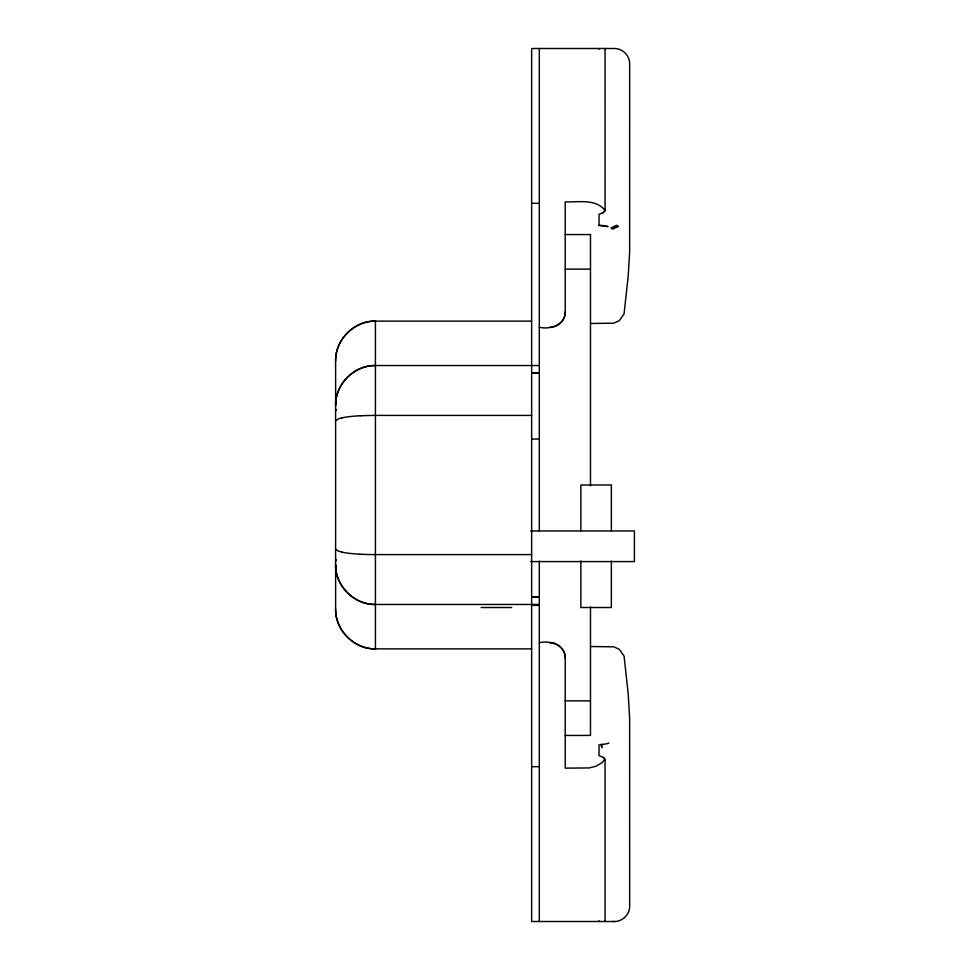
<?xml version="1.0" encoding="UTF-8"?>
<svg xmlns="http://www.w3.org/2000/svg" width="970" height="970" viewBox="0 0 970 970"><rect width="100%" height="100%" fill="white"/><g stroke="black" fill="none" stroke-linecap="round" stroke-linejoin="round"><path stroke-width="1.45" d="M602.115 744.402L602.018 747.749L600.588 744.499L602.115 744.402A14.986 6.281 0.4 0 0 607.814 743.456L608.917 742.996M607.717 226.604L599.036 225.464L599.036 214.358L603.388 212.588L605.074 210.514L605.062 48.5M531.645 648.881L375.426 648.881C354.147 649.282 335.208 630.33 335.608 609.063L335.608 360.937C335.208 339.67 354.147 320.718 375.426 321.118L531.645 321.118M605.074 210.514C596.004 198.438 578.035 202.39 565.219 201.857L565.219 311.928C565.474 325.083 550.099 329.897 539.308 327.242M335.608 360.937C335.268 339.645 354.135 320.827 375.426 321.118L375.426 648.881C354.135 649.172 335.268 630.354 335.608 609.063M565.219 311.928C565.34 320.161 558.029 327.423 549.808 327.242M539.308 642.758C550.111 640.03 565.474 644.941 565.219 658.072L565.219 768.143L589.226 767.937L595.883 766.264L601.824 762.893L605.062 759.352L603.388 757.412L599.036 755.642L599.036 744.536M335.608 410.783L336.36 409.498M335.608 420.895L338.615 418.749L342.277 417.803M602.212 213.218L605.062 210.648M612.822 921.5C621.491 922.397 629.87 915.001 629.663 906.186L629.627 718.079L628.233 694.278L624.074 656.132L619.26 649.282L613.84 646.832L590.487 646.517M375.426 365.532C354.135 365.241 335.256 384.059 335.608 405.363C335.208 384.084 354.147 365.132 375.426 365.532L539.308 365.532M531.645 203.324L539.308 203.324M565.219 234.57L590.487 234.57L590.487 485.752M565.219 269.139L590.487 269.139M590.487 323.483L613.84 323.168L619.26 320.718L624.074 313.868L628.233 275.722L629.627 251.921L629.663 63.814C629.821 55.63 622.534 48.342 614.349 48.5L531.645 48.5L531.645 921.5L614.349 921.5M531.645 415.415L375.426 415.415A39.576 5.202 0 0 0 360.209 415.851M531.73 439.058L539.308 439.058M530.675 530.942L634.392 530.942L634.392 561.582L530.675 561.582M531.645 554.585L375.426 554.585A39.576 5.262 0 0 1 360.04 554.209M375.426 604.468C354.135 604.759 335.256 585.941 335.608 564.637C335.208 585.916 354.147 604.868 375.426 604.468L539.308 604.468M531.645 605.353L539.308 605.353M481.156 607.523L511.687 607.523M565.219 700.861L590.487 700.861M565.219 735.43L590.487 735.43L590.487 606.953M531.645 766.676L539.308 766.676M342.277 552.197L338.615 551.251L335.608 549.105M552.961 643.062C559.92 644.432 565.267 650.979 565.219 658.072M603.388 757.412L604.94 760.031M335.608 559.217L336.36 560.502M611.355 530.942L611.355 485L580.86 485L580.86 530.942M611.355 560.975L611.355 607.523L580.86 607.523L580.86 560.975M605.062 759.486L605.062 921.5M599.036 48.5L599.036 49.252M599.036 920.748L599.036 921.5M539.308 48.5L539.308 530.942M539.308 561.024L539.308 921.5M359.979 554.222A39.819 5.48 -0.2 0 1 342.083 552.209M342.083 417.791A39.819 5.48 0.2 0 1 359.979 415.778M599.036 225.331A14.914 6.256 -0.4 0 1 607.875 226.507M616.799 225.416L611.888 228.483L611.015 227.95L616.799 225.416M618.411 226.313L612.628 229.053L611.888 228.483L618.411 226.313M539.308 373.195L531.742 373.207L539.308 373.195M539.308 596.805L531.645 596.805L539.308 596.805M552.124 642.916L549.905 642.758L554.404 643.425L552.124 642.916"/></g></svg>
